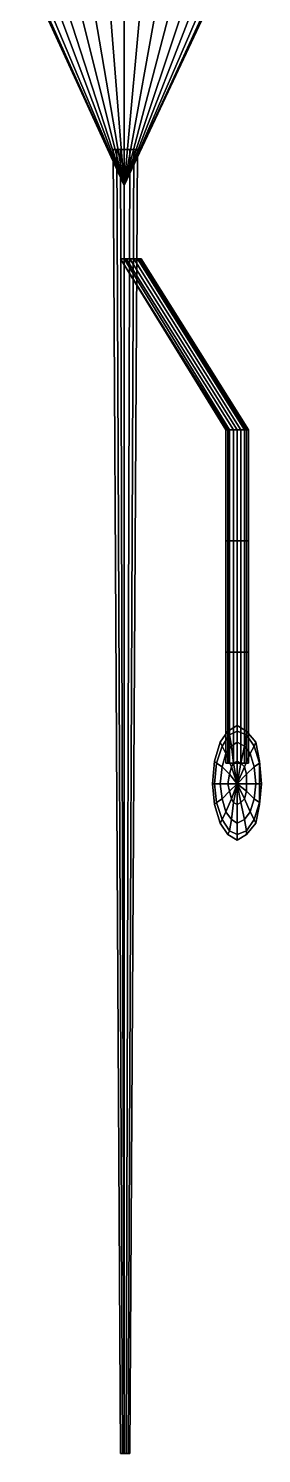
# Model space of a CAD drawing. Extents: x -1726 to 1721, y -2579 to 1769.
# Drawn here: x -51 to 73, y -2579 to -1822 of the extents above; entities that cross this region are included whole.
import ezdxf

# ---------------------------------------------------------------- set-up
doc = ezdxf.new("R2010")
doc.units = 0

msp = doc.modelspace()

# ---------------------------------------------------------------- linework, layer by layer
at = {"layer": '261781', "color": 1}
for points in [[(-50, -1794, -860), (-51, -1794, -850), (0, -1905, -850)], [(-51, -1794, -850), (-50, -1794, -840), (0, -1905, -850)], [(-47, -1794, -870), (-50, -1794, -860), (0, -1905, -850)], [(-50, -1794, -840), (-47, -1794, -830), (0, -1905, -850)], [(-42, -1794, -879), (-47, -1794, -870), (0, -1905, -850)], [(-47, -1794, -830), (-42, -1794, -821), (0, -1905, -850)], [(-36, -1794, -887), (-42, -1794, -879), (0, -1905, -850)], [(-42, -1794, -821), (-36, -1794, -813), (0, -1905, -850)], [(-28, -1794, -893), (-36, -1794, -887), (0, -1905, -850)], [(-36, -1794, -813), (-28, -1794, -806), (0, -1905, -850)], [(-19, -1794, -898), (-28, -1794, -893), (0, -1905, -850)], [(-28, -1794, -806), (-19, -1794, -802), (0, -1905, -850)], [(-9, -1794, -901), (-19, -1794, -898), (0, -1905, -850)], [(-19, -1794, -802), (-9, -1794, -799), (0, -1905, -850)], [(0, -1794, -902), (-9, -1794, -901), (0, -1905, -850)], [(-9, -1794, -799), (0, -1794, -798), (0, -1905, -850)], [(0, -1905, -850), (0, -1905, -850), (10, -1794, -901), (0, -1794, -902)], [(0, -1905, -850), (0, -1905, -850), (20, -1794, -898), (10, -1794, -901)], [(0, -1905, -850), (0, -1905, -850), (29, -1794, -893), (20, -1794, -898)], [(0, -1905, -850), (0, -1905, -850), (37, -1794, -887), (29, -1794, -893)], [(0, -1905, -850), (0, -1905, -850), (43, -1794, -879), (37, -1794, -887)], [(0, -1905, -850), (0, -1905, -850), (48, -1794, -870), (43, -1794, -879)], [(0, -1905, -850), (0, -1905, -850), (51, -1794, -860), (48, -1794, -870)], [(0, -1905, -850), (0, -1905, -850), (52, -1794, -850), (51, -1794, -860)], [(0, -1905, -850), (0, -1905, -850), (51, -1794, -840), (52, -1794, -850)], [(0, -1905, -850), (0, -1905, -850), (48, -1794, -830), (51, -1794, -840)], [(0, -1905, -850), (0, -1905, -850), (43, -1794, -821), (48, -1794, -830)], [(0, -1905, -850), (0, -1905, -850), (37, -1794, -813), (43, -1794, -821)], [(0, -1905, -850), (0, -1905, -850), (29, -1794, -806), (37, -1794, -813)], [(0, -1905, -850), (0, -1905, -850), (20, -1794, -802), (29, -1794, -806)], [(0, -1905, -850), (0, -1905, -850), (10, -1794, -799), (20, -1794, -802)], [(0, -1905, -850), (0, -1905, -850), (0, -1794, -798), (10, -1794, -799)], [(0, -1905, -850), (0, -1905, -850), (0, -1905, -850)], [(0, -1905, -850), (0, -1905, -850), (0, -1905, -850)], [(0, -1905, -850), (0, -1905, -850), (0, -1905, -850)], [(0, -1905, -850), (0, -1905, -850), (0, -1905, -850)], [(0, -1905, -850), (0, -1905, -850), (0, -1905, -850)], [(0, -1905, -850), (0, -1905, -850), (0, -1905, -850)], [(0, -1905, -850), (0, -1905, -850), (0, -1905, -850)], [(0, -1905, -850), (0, -1905, -850), (0, -1905, -850)], [(0, -1905, -850), (0, -1905, -850), (0, -1905, -850)], [(0, -1905, -850), (0, -1905, -850), (0, -1905, -850)], [(0, -1905, -850), (0, -1905, -850), (0, -1905, -850)], [(0, -1905, -850), (0, -1905, -850), (0, -1905, -850)], [(0, -1905, -850), (0, -1905, -850), (0, -1905, -850)], [(0, -1905, -850), (0, -1905, -850), (0, -1905, -850)], [(0, -1905, -850), (0, -1905, -850), (0, -1905, -850)], [(0, -1905, -850), (0, -1905, -850), (0, -1905, -850)], [(0, -1905, -850), (0, -1905, -850), (0, -1905, -850)], [(0, -1905, -850), (0, -1905, -850), (0, -1905, -850)], [(0, -1905, -850), (0, -1905, -850), (0, -1905, -850)], [(0, -1905, -850), (0, -1905, -850), (0, -1905, -850)], [(0, -1905, -850), (0, -1905, -850), (0, -1905, -850)], [(0, -1905, -850), (0, -1905, -850), (0, -1905, -850)], [(0, -1905, -850), (0, -1905, -850), (0, -1905, -850)], [(0, -1905, -850), (0, -1905, -850), (0, -1905, -850)], [(0, -1905, -850), (0, -1905, -850), (0, -1905, -850)], [(0, -1905, -850), (0, -1905, -850), (0, -1905, -850)], [(0, -1905, -850), (0, -1905, -850), (0, -1905, -850)], [(0, -1905, -850), (0, -1905, -850), (0, -1905, -850)], [(0, -1905, -850), (0, -1905, -850), (0, -1905, -850)], [(0, -1905, -850), (0, -1905, -850), (0, -1905, -850)], [(0, -1905, -850), (0, -1905, -850), (0, -1905, -850)], [(0, -1905, -850), (0, -1905, -850), (0, -1905, -850)], [(0, -1905, -850), (0, -1905, -850), (0, -1905, -850)], [(0, -1905, -850), (0, -1905, -850), (0, -1905, -850)], [(0, -1905, -850), (0, -1905, -850), (0, -1905, -850)], [(0, -1905, -850), (0, -1905, -850), (0, -1905, -850)], [(0, -1905, -850), (0, -1905, -850), (0, -1905, -850)], [(0, -1905, -850), (0, -1905, -850), (0, -1905, -850)], [(0, -1905, -850), (0, -1905, -850), (0, -1905, -850)], [(0, -1905, -850), (0, -1905, -850), (0, -1905, -850)], [(0, -1905, -850), (0, -1905, -850), (0, -1905, -850)], [(0, -1905, -850), (0, -1905, -850), (0, -1905, -850)], [(0, -1905, -850), (0, -1905, -850), (0, -1905, -850)], [(0, -1905, -850), (0, -1905, -850), (0, -1905, -850)], [(0, -1905, -850), (0, -1905, -850), (0, -1905, -850)], [(0, -1905, -850), (0, -1905, -850), (0, -1905, -850)], [(0, -1905, -850), (0, -1905, -850), (0, -1905, -850)], [(0, -1905, -850), (0, -1905, -850), (0, -1905, -850)], [(0, -1905, -850), (0, -1905, -850), (0, -1905, -850)], [(0, -1905, -850), (0, -1905, -850), (0, -1905, -850)], [(0, -1905, -850), (0, -1905, -850), (0, -1905, -850)], [(0, -1905, -850), (0, -1905, -850), (0, -1905, -850)], [(0, -1905, -850), (0, -1905, -850), (0, -1905, -850)], [(0, -1905, -850), (0, -1905, -850), (0, -1905, -850)], [(0, -1905, -850), (0, -1905, -850), (0, -1905, -850)], [(0, -1905, -850), (0, -1905, -850), (0, -1905, -850)], [(0, -1905, -850), (0, -1905, -850), (0, -1905, -850)], [(0, -1905, -850), (0, -1905, -850), (0, -1905, -850)], [(0, -1905, -850), (0, -1905, -850), (0, -1905, -850)], [(0, -1905, -850), (0, -1905, -850), (0, -1905, -850)]]:
    msp.add_3dface(points, dxfattribs=at)
at = {"layer": '319107', "color": 1}
for points in [[(0, -1905, -850), (0, -1905, -850), (-51, -1794, -850), (-50, -1794, -860)], [(0, -1905, -850), (0, -1905, -850), (-50, -1794, -840), (-51, -1794, -850)], [(0, -1905, -850), (0, -1905, -850), (-50, -1794, -860), (-47, -1794, -870)], [(0, -1905, -850), (0, -1905, -850), (-47, -1794, -830), (-50, -1794, -840)], [(0, -1905, -850), (0, -1905, -850), (-47, -1794, -870), (-42, -1794, -879)], [(0, -1905, -850), (0, -1905, -850), (-42, -1794, -821), (-47, -1794, -830)], [(0, -1905, -850), (0, -1905, -850), (-42, -1794, -879), (-36, -1794, -887)], [(0, -1905, -850), (0, -1905, -850), (-36, -1794, -813), (-42, -1794, -821)], [(0, -1905, -850), (0, -1905, -850), (-36, -1794, -887), (-28, -1794, -893)], [(0, -1905, -850), (0, -1905, -850), (-28, -1794, -807), (-36, -1794, -813)], [(0, -1905, -850), (0, -1905, -850), (-28, -1794, -893), (-19, -1794, -898)], [(0, -1905, -850), (0, -1905, -850), (-19, -1794, -802), (-28, -1794, -807)], [(0, -1905, -850), (0, -1905, -850), (-19, -1794, -898), (-9, -1794, -901)], [(0, -1905, -850), (0, -1905, -850), (-9, -1794, -799), (-19, -1794, -802)], [(0, -1905, -850), (0, -1905, -850), (-9, -1794, -901), (0, -1794, -902)], [(0, -1905, -850), (0, -1905, -850), (0, -1794, -798), (-9, -1794, -799)], [(0, -1794, -902), (10, -1794, -901), (0, -1905, -850)], [(10, -1794, -901), (20, -1794, -898), (0, -1905, -850)], [(20, -1794, -898), (29, -1794, -893), (0, -1905, -850)], [(29, -1794, -893), (37, -1794, -887), (0, -1905, -850)], [(37, -1794, -887), (43, -1794, -879), (0, -1905, -850)], [(43, -1794, -879), (48, -1794, -870), (0, -1905, -850)], [(48, -1794, -870), (51, -1794, -860), (0, -1905, -850)], [(51, -1794, -860), (52, -1794, -850), (0, -1905, -850)], [(52, -1794, -850), (51, -1794, -840), (0, -1905, -850)], [(51, -1794, -840), (48, -1794, -830), (0, -1905, -850)], [(48, -1794, -830), (43, -1794, -821), (0, -1905, -850)], [(43, -1794, -821), (37, -1794, -813), (0, -1905, -850)], [(37, -1794, -813), (29, -1794, -807), (0, -1905, -850)], [(29, -1794, -807), (20, -1794, -802), (0, -1905, -850)], [(20, -1794, -802), (10, -1794, -799), (0, -1905, -850)], [(10, -1794, -799), (0, -1794, -798), (0, -1905, -850)], [(0, -1905, -850), (0, -1905, -850), (0, -1905, -850)], [(0, -1905, -850), (0, -1905, -850), (0, -1905, -850)], [(0, -1905, -850), (0, -1905, -850), (0, -1905, -850)], [(0, -1905, -850), (0, -1905, -850), (0, -1905, -850)], [(0, -1905, -850), (0, -1905, -850), (0, -1905, -850)], [(0, -1905, -850), (0, -1905, -850), (0, -1905, -850)], [(0, -1905, -850), (0, -1905, -850), (0, -1905, -850)], [(0, -1905, -850), (0, -1905, -850), (0, -1905, -850)], [(0, -1905, -850), (0, -1905, -850), (0, -1905, -850)], [(0, -1905, -850), (0, -1905, -850), (0, -1905, -850)], [(0, -1905, -850), (0, -1905, -850), (0, -1905, -850)], [(0, -1905, -850), (0, -1905, -850), (0, -1905, -850)], [(0, -1905, -850), (0, -1905, -850), (0, -1905, -850)], [(0, -1905, -850), (0, -1905, -850), (0, -1905, -850)], [(0, -1905, -850), (0, -1905, -850), (0, -1905, -850)], [(0, -1905, -850), (0, -1905, -850), (0, -1905, -850)], [(0, -1905, -850), (0, -1905, -850), (0, -1905, -850)], [(0, -1905, -850), (0, -1905, -850), (0, -1905, -850)], [(0, -1905, -850), (0, -1905, -850), (0, -1905, -850)], [(0, -1905, -850), (0, -1905, -850), (0, -1905, -850)], [(0, -1905, -850), (0, -1905, -850), (0, -1905, -850)], [(0, -1905, -850), (0, -1905, -850), (0, -1905, -850)], [(0, -1905, -850), (0, -1905, -850), (0, -1905, -850)], [(0, -1905, -850), (0, -1905, -850), (0, -1905, -850)], [(0, -1905, -850), (0, -1905, -850), (0, -1905, -850)], [(0, -1905, -850), (0, -1905, -850), (0, -1905, -850)], [(0, -1905, -850), (0, -1905, -850), (0, -1905, -850)], [(0, -1905, -850), (0, -1905, -850), (0, -1905, -850)], [(0, -1905, -850), (0, -1905, -850), (0, -1905, -850)], [(0, -1905, -850), (0, -1905, -850), (0, -1905, -850)], [(0, -1905, -850), (0, -1905, -850), (0, -1905, -850)], [(0, -1905, -850), (0, -1905, -850), (0, -1905, -850)], [(0, -1905, -850), (0, -1905, -850), (0, -1905, -850)], [(0, -1905, -850), (0, -1905, -850), (0, -1905, -850)], [(0, -1905, -850), (0, -1905, -850), (0, -1905, -850)], [(0, -1905, -850), (0, -1905, -850), (0, -1905, -850)], [(0, -1905, -850), (0, -1905, -850), (0, -1905, -850)], [(0, -1905, -850), (0, -1905, -850), (0, -1905, -850)], [(0, -1905, -850), (0, -1905, -850), (0, -1905, -850)], [(0, -1905, -850), (0, -1905, -850), (0, -1905, -850)], [(0, -1905, -850), (0, -1905, -850), (0, -1905, -850)], [(0, -1905, -850), (0, -1905, -850), (0, -1905, -850)], [(0, -1905, -850), (0, -1905, -850), (0, -1905, -850)], [(0, -1905, -850), (0, -1905, -850), (0, -1905, -850)], [(0, -1905, -850), (0, -1905, -850), (0, -1905, -850)], [(0, -1905, -850), (0, -1905, -850), (0, -1905, -850)], [(0, -1905, -850), (0, -1905, -850), (0, -1905, -850)], [(0, -1905, -850), (0, -1905, -850), (0, -1905, -850)], [(0, -1905, -850), (0, -1905, -850), (0, -1905, -850)], [(0, -1905, -850), (0, -1905, -850), (0, -1905, -850)], [(0, -1905, -850), (0, -1905, -850), (0, -1905, -850)], [(0, -1905, -850), (0, -1905, -850), (0, -1905, -850)], [(0, -1905, -850), (0, -1905, -850), (0, -1905, -850)], [(0, -1905, -850), (0, -1905, -850), (0, -1905, -850)], [(0, -1905, -850), (0, -1905, -850), (0, -1905, -850)], [(0, -1905, -850), (0, -1905, -850), (0, -1905, -850)], [(0, -1905, -850), (0, -1905, -850), (0, -1905, -850)], [(0, -1905, -850), (0, -1905, -850), (0, -1905, -850)], [(0, -1905, -850), (0, -1905, -850), (0, -1905, -850)], [(0, -1905, -850), (0, -1905, -850), (0, -1905, -850)]]:
    msp.add_3dface(points, dxfattribs=at)
at = {"layer": '397059', "color": 1}
for points in [[(56, -2035, -881), (55, -2035, -879), (-2, -1944, -854), (0, -1944, -856)], [(55, -2035, -879), (54, -2035, -877), (-2, -1944, -851), (-2, -1944, -854)], [(54, -2035, -877), (55, -2035, -875), (-2, -1944, -849), (-2, -1944, -851)], [(55, -2035, -875), (56, -2035, -873), (0, -1944, -847), (-2, -1944, -849)], [(3, -1944, -846), (0, -1944, -856), (-2, -1944, -854), (3, -1944, -846)], [(3, -1944, -846), (-2, -1944, -854), (-2, -1944, -851), (3, -1944, -846)], [(3, -1944, -846), (-2, -1944, -851), (-2, -1944, -849), (3, -1944, -846)], [(3, -1944, -846), (-2, -1944, -849), (0, -1944, -847), (3, -1944, -846)], [(58, -2035, -882), (56, -2035, -881), (0, -1944, -856), (1, -1944, -857)], [(56, -2035, -873), (58, -2035, -871), (1, -1944, -846), (0, -1944, -847)], [(3, -1944, -846), (1, -1944, -857), (0, -1944, -856), (3, -1944, -846)], [(3, -1944, -846), (0, -1944, -847), (1, -1944, -846), (3, -1944, -846)], [(60, -2035, -883), (58, -2035, -882), (1, -1944, -857), (3, -1944, -857)], [(58, -2035, -871), (60, -2035, -871), (3, -1944, -846), (1, -1944, -846)], [(3, -1944, -846), (3, -1944, -857), (1, -1944, -857), (3, -1944, -846)], [(60, -2035, -871), (62, -2035, -871), (5, -1944, -846), (3, -1944, -846)], [(62, -2035, -882), (60, -2035, -883), (3, -1944, -857), (5, -1944, -857)], [(3, -1944, -846), (5, -1944, -846), (7, -1944, -847), (3, -1944, -846)], [(3, -1944, -846), (7, -1944, -847), (8, -1944, -849), (3, -1944, -846)], [(3, -1944, -846), (8, -1944, -849), (9, -1944, -851), (3, -1944, -846)], [(3, -1944, -846), (9, -1944, -851), (8, -1944, -854), (3, -1944, -846)], [(3, -1944, -846), (8, -1944, -854), (7, -1944, -856), (3, -1944, -846)], [(3, -1944, -846), (7, -1944, -856), (5, -1944, -857), (3, -1944, -846)], [(3, -1944, -846), (5, -1944, -857), (3, -1944, -857), (3, -1944, -846)], [(62, -2035, -871), (64, -2035, -873), (7, -1944, -847), (5, -1944, -846)], [(64, -2035, -881), (62, -2035, -882), (5, -1944, -857), (7, -1944, -856)], [(64, -2035, -873), (65, -2035, -875), (8, -1944, -849), (7, -1944, -847)], [(65, -2035, -879), (64, -2035, -881), (7, -1944, -856), (8, -1944, -854)], [(65, -2035, -875), (66, -2035, -877), (9, -1944, -851), (8, -1944, -849)], [(66, -2035, -877), (65, -2035, -879), (8, -1944, -854), (9, -1944, -851)], [(55, -2094, -879), (54, -2094, -877), (54, -2035, -877), (55, -2035, -879)], [(54, -2094, -877), (55, -2094, -875), (55, -2035, -875), (54, -2035, -877)], [(56, -2094, -881), (55, -2094, -879), (55, -2035, -879), (56, -2035, -881)], [(55, -2094, -875), (56, -2094, -873), (56, -2035, -873), (55, -2035, -875)], [(58, -2094, -882), (56, -2094, -881), (56, -2035, -881), (58, -2035, -882)], [(56, -2094, -873), (58, -2094, -871), (58, -2035, -871), (56, -2035, -873)], [(60, -2094, -883), (58, -2094, -882), (58, -2035, -882), (60, -2035, -883)], [(58, -2094, -871), (60, -2094, -871), (60, -2035, -871), (58, -2035, -871)], [(60, -2094, -871), (62, -2094, -871), (62, -2035, -871), (60, -2035, -871)], [(62, -2094, -882), (60, -2094, -883), (60, -2035, -883), (62, -2035, -882)], [(62, -2094, -871), (64, -2094, -873), (64, -2035, -873), (62, -2035, -871)], [(64, -2094, -881), (62, -2094, -882), (62, -2035, -882), (64, -2035, -881)], [(64, -2094, -873), (65, -2094, -875), (65, -2035, -875), (64, -2035, -873)], [(65, -2094, -879), (64, -2094, -881), (64, -2035, -881), (65, -2035, -879)], [(65, -2094, -875), (66, -2094, -877), (66, -2035, -877), (65, -2035, -875)], [(66, -2094, -877), (65, -2094, -879), (65, -2035, -879), (66, -2035, -877)], [(55, -2153, -879), (54, -2153, -877), (54, -2094, -877), (55, -2094, -879)], [(54, -2153, -877), (55, -2153, -875), (55, -2094, -875), (54, -2094, -877)], [(56, -2153, -881), (55, -2153, -879), (55, -2094, -879), (56, -2094, -881)], [(55, -2153, -875), (56, -2153, -873), (56, -2094, -873), (55, -2094, -875)], [(58, -2153, -882), (56, -2153, -881), (56, -2094, -881), (58, -2094, -882)], [(56, -2153, -873), (58, -2153, -871), (58, -2094, -871), (56, -2094, -873)], [(60, -2153, -883), (58, -2153, -882), (58, -2094, -882), (60, -2094, -883)], [(58, -2153, -871), (60, -2153, -871), (60, -2094, -871), (58, -2094, -871)], [(60, -2153, -871), (62, -2153, -871), (62, -2094, -871), (60, -2094, -871)], [(62, -2153, -882), (60, -2153, -883), (60, -2094, -883), (62, -2094, -882)], [(62, -2153, -871), (64, -2153, -873), (64, -2094, -873), (62, -2094, -871)], [(64, -2153, -881), (62, -2153, -882), (62, -2094, -882), (64, -2094, -881)], [(64, -2153, -873), (65, -2153, -875), (65, -2094, -875), (64, -2094, -873)], [(65, -2153, -879), (64, -2153, -881), (64, -2094, -881), (65, -2094, -879)], [(65, -2153, -875), (66, -2153, -877), (66, -2094, -877), (65, -2094, -875)], [(66, -2153, -877), (65, -2153, -879), (65, -2094, -879), (66, -2094, -877)], [(55, -2212, -879), (54, -2212, -877), (54, -2153, -877), (55, -2153, -879)], [(54, -2212, -877), (55, -2212, -875), (55, -2153, -875), (54, -2153, -877)], [(56, -2212, -881), (55, -2212, -879), (55, -2153, -879), (56, -2153, -881)], [(55, -2212, -875), (56, -2212, -873), (56, -2153, -873), (55, -2153, -875)], [(58, -2212, -882), (56, -2212, -881), (56, -2153, -881), (58, -2153, -882)], [(56, -2212, -873), (58, -2212, -871), (58, -2153, -871), (56, -2153, -873)], [(60, -2212, -883), (58, -2212, -882), (58, -2153, -882), (60, -2153, -883)], [(58, -2212, -871), (60, -2212, -871), (60, -2153, -871), (58, -2153, -871)], [(60, -2212, -871), (62, -2212, -871), (62, -2153, -871), (60, -2153, -871)], [(62, -2212, -882), (60, -2212, -883), (60, -2153, -883), (62, -2153, -882)], [(62, -2212, -871), (64, -2212, -873), (64, -2153, -873), (62, -2153, -871)], [(64, -2212, -881), (62, -2212, -882), (62, -2153, -882), (64, -2153, -881)], [(64, -2212, -873), (65, -2212, -875), (65, -2153, -875), (64, -2153, -873)], [(65, -2212, -879), (64, -2212, -881), (64, -2153, -881), (65, -2153, -879)], [(65, -2212, -875), (66, -2212, -877), (66, -2153, -877), (65, -2153, -875)], [(66, -2212, -877), (65, -2212, -879), (65, -2153, -879), (66, -2153, -877)], [(58, -2212, -871), (55, -2212, -875), (54, -2212, -877), (58, -2212, -871)], [(58, -2212, -871), (54, -2212, -877), (55, -2212, -879), (58, -2212, -871)], [(58, -2212, -871), (56, -2212, -873), (55, -2212, -875), (58, -2212, -871)], [(58, -2212, -871), (55, -2212, -879), (56, -2212, -881), (58, -2212, -871)], [(58, -2212, -871), (56, -2212, -881), (58, -2212, -882), (58, -2212, -871)], [(58, -2212, -871), (58, -2212, -882), (60, -2212, -883), (58, -2212, -871)], [(58, -2212, -871), (60, -2212, -883), (62, -2212, -882), (58, -2212, -871)], [(58, -2212, -871), (62, -2212, -882), (64, -2212, -881), (58, -2212, -871)], [(58, -2212, -871), (64, -2212, -881), (65, -2212, -879), (58, -2212, -871)], [(58, -2212, -871), (65, -2212, -879), (66, -2212, -877), (58, -2212, -871)], [(58, -2212, -871), (66, -2212, -877), (65, -2212, -875), (58, -2212, -871)], [(58, -2212, -871), (65, -2212, -875), (64, -2212, -873), (58, -2212, -871)], [(58, -2212, -871), (64, -2212, -873), (62, -2212, -871), (58, -2212, -871)], [(58, -2212, -871), (62, -2212, -871), (60, -2212, -871), (58, -2212, -871)]]:
    msp.add_3dface(points, dxfattribs=at)
at = {"layer": '400591', "color": 1}
for points in [[(-1, -2579, -853), (-2, -2579, -852), (-6, -1886, -854), (-4, -1886, -856)], [(-2, -2579, -852), (-2, -2579, -851), (-6, -1886, -851), (-6, -1886, -854)], [(-2, -2579, -851), (-2, -2579, -850), (-6, -1886, -848), (-6, -1886, -851)], [(-2, -2579, -850), (-1, -2579, -849), (-4, -1886, -846), (-6, -1886, -848)], [(0, -1886, -843), (-4, -1886, -856), (-6, -1886, -854), (0, -1886, -843)], [(0, -1886, -843), (-6, -1886, -854), (-6, -1886, -851), (0, -1886, -843)], [(0, -1886, -843), (-6, -1886, -851), (-6, -1886, -848), (0, -1886, -843)], [(0, -1886, -843), (-6, -1886, -848), (-4, -1886, -846), (0, -1886, -843)], [(0, -2579, -854), (-1, -2579, -853), (-4, -1886, -856), (-2, -1886, -858)], [(-1, -2579, -849), (0, -2579, -848), (-2, -1886, -844), (-4, -1886, -846)], [(0, -1886, -843), (-2, -1886, -858), (-4, -1886, -856), (0, -1886, -843)], [(0, -1886, -843), (-4, -1886, -846), (-2, -1886, -844), (0, -1886, -843)], [(0, -2579, -854), (0, -2579, -854), (-2, -1886, -858), (0, -1886, -858)], [(0, -2579, -848), (0, -2579, -848), (0, -1886, -843), (-2, -1886, -844)], [(0, -1886, -843), (0, -1886, -858), (-2, -1886, -858), (0, -1886, -843)], [(0, -2579, -848), (1, -2579, -848), (3, -1886, -844), (0, -1886, -843)], [(1, -2579, -854), (0, -2579, -854), (0, -1886, -858), (3, -1886, -858)], [(0, -1886, -843), (3, -1886, -844), (5, -1886, -846), (0, -1886, -843)], [(0, -1886, -843), (5, -1886, -846), (7, -1886, -848), (0, -1886, -843)], [(0, -1886, -843), (7, -1886, -848), (7, -1886, -851), (0, -1886, -843)], [(0, -1886, -843), (7, -1886, -851), (7, -1886, -854), (0, -1886, -843)], [(0, -1886, -843), (7, -1886, -854), (5, -1886, -856), (0, -1886, -843)], [(0, -1886, -843), (5, -1886, -856), (3, -1886, -858), (0, -1886, -843)], [(0, -1886, -843), (3, -1886, -858), (0, -1886, -858), (0, -1886, -843)], [(1, -2579, -848), (2, -2579, -849), (5, -1886, -846), (3, -1886, -844)], [(2, -2579, -853), (1, -2579, -854), (3, -1886, -858), (5, -1886, -856)], [(2, -2579, -849), (3, -2579, -850), (7, -1886, -848), (5, -1886, -846)], [(3, -2579, -852), (2, -2579, -853), (5, -1886, -856), (7, -1886, -854)], [(3, -2579, -850), (3, -2579, -851), (7, -1886, -851), (7, -1886, -848)], [(3, -2579, -851), (3, -2579, -852), (7, -1886, -854), (7, -1886, -851)], [(0, -2579, -848), (-1, -2579, -849), (-2, -2579, -850), (0, -2579, -848)], [(0, -2579, -848), (-2, -2579, -850), (-2, -2579, -851), (0, -2579, -848)], [(0, -2579, -848), (-2, -2579, -851), (-2, -2579, -852), (0, -2579, -848)], [(0, -2579, -848), (-2, -2579, -852), (-1, -2579, -853), (0, -2579, -848)], [(0, -2579, -848), (-1, -2579, -853), (0, -2579, -854), (0, -2579, -848)], [(0, -2579, -848), (0, -2579, -854), (0, -2579, -854), (0, -2579, -848)], [(0, -2579, -848), (0, -2579, -854), (1, -2579, -854), (0, -2579, -848)], [(0, -2579, -848), (1, -2579, -854), (2, -2579, -853), (0, -2579, -848)], [(0, -2579, -848), (2, -2579, -853), (3, -2579, -852), (0, -2579, -848)], [(0, -2579, -848), (3, -2579, -852), (3, -2579, -851), (0, -2579, -848)], [(0, -2579, -848), (3, -2579, -851), (3, -2579, -850), (0, -2579, -848)], [(0, -2579, -848), (3, -2579, -850), (2, -2579, -849), (0, -2579, -848)], [(0, -2579, -848), (2, -2579, -849), (1, -2579, -848), (0, -2579, -848)], [(0, -2579, -848), (1, -2579, -848), (0, -2579, -848)]]:
    msp.add_3dface(points, dxfattribs=at)
at = {"layer": '401723', "color": 1}
for points in [[(56, -2197, -872), (55, -2195, -877), (51, -2201, -877), (52, -2203, -872)], [(55, -2195, -877), (56, -2197, -882), (52, -2203, -882), (51, -2201, -877)], [(60, -2195, -872), (60, -2192, -877), (55, -2195, -877), (56, -2197, -872)], [(60, -2192, -877), (60, -2195, -882), (56, -2197, -882), (55, -2195, -877)], [(60, -2201, -867), (60, -2195, -872), (56, -2197, -872), (57, -2203, -867)], [(60, -2195, -882), (60, -2201, -886), (57, -2203, -886), (56, -2197, -882)], [(65, -2197, -872), (65, -2195, -877), (60, -2192, -877), (60, -2195, -872)], [(65, -2195, -877), (65, -2197, -882), (60, -2195, -882), (60, -2192, -877)], [(64, -2203, -867), (65, -2197, -872), (60, -2195, -872), (60, -2201, -867)], [(65, -2197, -882), (64, -2203, -886), (60, -2201, -886), (60, -2195, -882)], [(69, -2203, -872), (70, -2201, -877), (65, -2195, -877), (65, -2197, -872)], [(70, -2201, -877), (69, -2203, -882), (65, -2197, -882), (65, -2195, -877)], [(52, -2203, -872), (51, -2201, -877), (48, -2211, -877), (49, -2212, -872)], [(51, -2201, -877), (52, -2203, -882), (49, -2212, -882), (48, -2211, -877)], [(54, -2207, -867), (52, -2203, -872), (49, -2212, -872), (52, -2214, -867)], [(52, -2203, -882), (54, -2207, -886), (52, -2214, -886), (49, -2212, -882)], [(57, -2203, -867), (56, -2197, -872), (52, -2203, -872), (54, -2207, -867)], [(56, -2197, -882), (57, -2203, -886), (54, -2207, -886), (52, -2203, -882)], [(58, -2212, -864), (57, -2203, -867), (54, -2207, -867), (57, -2214, -864)], [(57, -2203, -886), (58, -2212, -889), (57, -2214, -889), (54, -2207, -886)], [(60, -2211, -864), (60, -2201, -867), (57, -2203, -867), (58, -2212, -864)], [(60, -2201, -886), (60, -2211, -889), (58, -2212, -889), (57, -2203, -886)], [(62, -2212, -864), (64, -2203, -867), (60, -2201, -867), (60, -2211, -864)], [(64, -2203, -886), (62, -2212, -889), (60, -2211, -889), (60, -2201, -886)], [(64, -2214, -864), (67, -2207, -867), (64, -2203, -867), (62, -2212, -864)], [(67, -2207, -886), (64, -2214, -889), (62, -2212, -889), (64, -2203, -886)], [(67, -2207, -867), (69, -2203, -872), (65, -2197, -872), (64, -2203, -867)], [(69, -2203, -882), (67, -2207, -886), (64, -2203, -886), (65, -2197, -882)], [(69, -2214, -867), (72, -2212, -872), (69, -2203, -872), (67, -2207, -867)], [(72, -2212, -882), (69, -2214, -886), (67, -2207, -886), (69, -2203, -882)], [(72, -2212, -872), (72, -2211, -877), (70, -2201, -877), (69, -2203, -872)], [(72, -2211, -877), (72, -2212, -882), (69, -2203, -882), (70, -2201, -877)], [(49, -2212, -872), (48, -2211, -877), (47, -2223, -877), (48, -2223, -872)], [(48, -2211, -877), (49, -2212, -882), (48, -2223, -882), (47, -2223, -877)], [(57, -2214, -864), (54, -2207, -867), (52, -2214, -867), (56, -2218, -864)], [(54, -2207, -886), (57, -2214, -889), (56, -2218, -889), (52, -2214, -886)], [(60, -2211, -864), (58, -2212, -864), (60, -2223, -863), (60, -2211, -864)], [(58, -2212, -889), (60, -2211, -889), (60, -2223, -890), (58, -2212, -889)], [(62, -2212, -864), (60, -2211, -864), (60, -2223, -863), (62, -2212, -864)], [(60, -2211, -889), (62, -2212, -889), (60, -2223, -890), (60, -2211, -889)], [(65, -2218, -864), (69, -2214, -867), (67, -2207, -867), (64, -2214, -864)], [(69, -2214, -886), (65, -2218, -889), (64, -2214, -889), (67, -2207, -886)], [(72, -2223, -872), (73, -2223, -877), (72, -2211, -877), (72, -2212, -872)], [(73, -2223, -877), (72, -2223, -882), (72, -2212, -882), (72, -2211, -877)], [(52, -2214, -867), (49, -2212, -872), (48, -2223, -872), (51, -2223, -867)], [(49, -2212, -882), (52, -2214, -886), (51, -2223, -886), (48, -2223, -882)], [(56, -2218, -864), (52, -2214, -867), (51, -2223, -867), (55, -2223, -864)], [(52, -2214, -886), (56, -2218, -889), (55, -2223, -889), (51, -2223, -886)], [(56, -2218, -864), (55, -2223, -864), (60, -2223, -863), (56, -2218, -864)], [(55, -2223, -889), (56, -2218, -889), (60, -2223, -890), (55, -2223, -889)], [(57, -2214, -864), (56, -2218, -864), (60, -2223, -863), (57, -2214, -864)], [(56, -2218, -889), (57, -2214, -889), (60, -2223, -890), (56, -2218, -889)], [(58, -2212, -864), (57, -2214, -864), (60, -2223, -863), (58, -2212, -864)], [(57, -2214, -889), (58, -2212, -889), (60, -2223, -890), (57, -2214, -889)], [(64, -2214, -864), (62, -2212, -864), (60, -2223, -863), (64, -2214, -864)], [(62, -2212, -889), (64, -2214, -889), (60, -2223, -890), (62, -2212, -889)], [(65, -2218, -864), (64, -2214, -864), (60, -2223, -863), (65, -2218, -864)], [(64, -2214, -889), (65, -2218, -889), (60, -2223, -890), (64, -2214, -889)], [(65, -2223, -864), (65, -2218, -864), (60, -2223, -863), (65, -2223, -864)], [(65, -2218, -889), (65, -2223, -889), (60, -2223, -890), (65, -2218, -889)], [(65, -2223, -864), (70, -2223, -867), (69, -2214, -867), (65, -2218, -864)], [(70, -2223, -886), (65, -2223, -889), (65, -2218, -889), (69, -2214, -886)], [(70, -2223, -867), (72, -2223, -872), (72, -2212, -872), (69, -2214, -867)], [(72, -2223, -882), (70, -2223, -886), (69, -2214, -886), (72, -2212, -882)], [(48, -2223, -872), (47, -2223, -877), (48, -2234, -877), (49, -2233, -872)], [(47, -2223, -877), (48, -2223, -882), (49, -2233, -882), (48, -2234, -877)], [(51, -2223, -867), (48, -2223, -872), (49, -2233, -872), (52, -2231, -867)], [(48, -2223, -882), (51, -2223, -886), (52, -2231, -886), (49, -2233, -882)], [(55, -2223, -864), (51, -2223, -867), (52, -2231, -867), (56, -2227, -864)], [(51, -2223, -886), (55, -2223, -889), (56, -2227, -889), (52, -2231, -886)], [(55, -2223, -864), (56, -2227, -864), (60, -2223, -863), (55, -2223, -864)], [(56, -2227, -889), (55, -2223, -889), (60, -2223, -890), (56, -2227, -889)], [(56, -2227, -864), (57, -2231, -864), (60, -2223, -863), (56, -2227, -864)], [(57, -2231, -889), (56, -2227, -889), (60, -2223, -890), (57, -2231, -889)], [(57, -2231, -864), (58, -2233, -864), (60, -2223, -863), (57, -2231, -864)], [(58, -2233, -889), (57, -2231, -889), (60, -2223, -890), (58, -2233, -889)], [(58, -2233, -864), (60, -2234, -864), (60, -2223, -863), (58, -2233, -864)], [(60, -2234, -889), (58, -2233, -889), (60, -2223, -890), (60, -2234, -889)], [(65, -2227, -864), (65, -2223, -864), (60, -2223, -863), (65, -2227, -864)], [(64, -2231, -864), (65, -2227, -864), (60, -2223, -863), (64, -2231, -864)], [(62, -2233, -864), (64, -2231, -864), (60, -2223, -863), (62, -2233, -864)], [(60, -2234, -864), (62, -2233, -864), (60, -2223, -863), (60, -2234, -864)], [(65, -2223, -889), (65, -2227, -889), (60, -2223, -890), (65, -2223, -889)], [(65, -2227, -889), (64, -2231, -889), (60, -2223, -890), (65, -2227, -889)], [(64, -2231, -889), (62, -2233, -889), (60, -2223, -890), (64, -2231, -889)], [(62, -2233, -889), (60, -2234, -889), (60, -2223, -890), (62, -2233, -889)], [(65, -2227, -864), (69, -2231, -867), (70, -2223, -867), (65, -2223, -864)], [(69, -2231, -886), (65, -2227, -889), (65, -2223, -889), (70, -2223, -886)], [(69, -2231, -867), (72, -2233, -872), (72, -2223, -872), (70, -2223, -867)], [(72, -2233, -882), (69, -2231, -886), (70, -2223, -886), (72, -2223, -882)], [(72, -2233, -872), (72, -2234, -877), (73, -2223, -877), (72, -2223, -872)], [(72, -2234, -877), (72, -2233, -882), (72, -2223, -882), (73, -2223, -877)], [(49, -2233, -872), (48, -2234, -877), (51, -2244, -877), (52, -2242, -872)], [(48, -2234, -877), (49, -2233, -882), (52, -2242, -882), (51, -2244, -877)], [(52, -2231, -867), (49, -2233, -872), (52, -2242, -872), (54, -2238, -867)], [(49, -2233, -882), (52, -2231, -886), (54, -2238, -886), (52, -2242, -882)], [(56, -2227, -864), (52, -2231, -867), (54, -2238, -867), (57, -2231, -864)], [(52, -2231, -886), (56, -2227, -889), (57, -2231, -889), (54, -2238, -886)], [(57, -2231, -864), (54, -2238, -867), (57, -2242, -867), (58, -2233, -864)], [(54, -2238, -886), (57, -2231, -889), (58, -2233, -889), (57, -2242, -886)], [(58, -2233, -864), (57, -2242, -867), (60, -2244, -867), (60, -2234, -864)], [(57, -2242, -886), (58, -2233, -889), (60, -2234, -889), (60, -2244, -886)], [(60, -2234, -864), (60, -2244, -867), (64, -2242, -867), (62, -2233, -864)], [(60, -2244, -886), (60, -2234, -889), (62, -2233, -889), (64, -2242, -886)], [(62, -2233, -864), (64, -2242, -867), (67, -2238, -867), (64, -2231, -864)], [(64, -2242, -886), (62, -2233, -889), (64, -2231, -889), (67, -2238, -886)], [(64, -2231, -864), (67, -2238, -867), (69, -2231, -867), (65, -2227, -864)], [(67, -2238, -886), (64, -2231, -889), (65, -2227, -889), (69, -2231, -886)], [(67, -2238, -867), (69, -2242, -872), (72, -2233, -872), (69, -2231, -867)], [(69, -2242, -882), (67, -2238, -886), (69, -2231, -886), (72, -2233, -882)], [(69, -2242, -872), (70, -2244, -877), (72, -2234, -877), (72, -2233, -872)], [(70, -2244, -877), (69, -2242, -882), (72, -2233, -882), (72, -2234, -877)], [(54, -2238, -867), (52, -2242, -872), (56, -2248, -872), (57, -2242, -867)], [(52, -2242, -882), (54, -2238, -886), (57, -2242, -886), (56, -2248, -882)], [(64, -2242, -867), (65, -2248, -872), (69, -2242, -872), (67, -2238, -867)], [(65, -2248, -882), (64, -2242, -886), (67, -2238, -886), (69, -2242, -882)], [(52, -2242, -872), (51, -2244, -877), (55, -2250, -877), (56, -2248, -872)], [(51, -2244, -877), (52, -2242, -882), (56, -2248, -882), (55, -2250, -877)], [(56, -2248, -872), (55, -2250, -877), (60, -2253, -877), (60, -2250, -872)], [(55, -2250, -877), (56, -2248, -882), (60, -2250, -882), (60, -2253, -877)], [(57, -2242, -867), (56, -2248, -872), (60, -2250, -872), (60, -2244, -867)], [(56, -2248, -882), (57, -2242, -886), (60, -2244, -886), (60, -2250, -882)], [(60, -2244, -867), (60, -2250, -872), (65, -2248, -872), (64, -2242, -867)], [(60, -2250, -882), (60, -2244, -886), (64, -2242, -886), (65, -2248, -882)], [(60, -2250, -872), (60, -2253, -877), (65, -2250, -877), (65, -2248, -872)], [(60, -2253, -877), (60, -2250, -882), (65, -2248, -882), (65, -2250, -877)], [(65, -2248, -872), (65, -2250, -877), (70, -2244, -877), (69, -2242, -872)], [(65, -2250, -877), (65, -2248, -882), (69, -2242, -882), (70, -2244, -877)]]:
    msp.add_3dface(points, dxfattribs=at)

doc.saveas('drawing.dxf')
